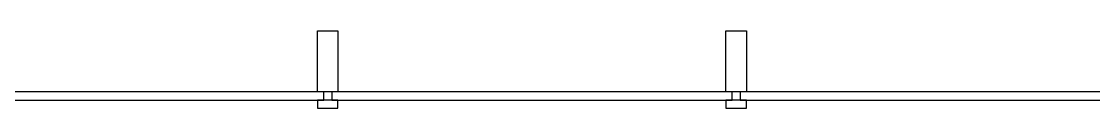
# Model space of a CAD drawing. Header units: centimetres. Extents: x 26200 to 113000, y -600 to 9300.
# Drawn here: x 88265.9 to 88528.4, y 1497.6 to 1516.6 of the extents above; entities that cross this region are included whole.
import ezdxf

# ---------------------------------------------------------------- set-up
doc = ezdxf.new("R2010")
doc.units = ezdxf.units.CM
doc.layers.add('A-GLAZ-FRME', color=8, linetype='Continuous')
doc.layers.add('A-GLAZ-FULL', color=8, linetype='Continuous')

msp = doc.modelspace()

# ---------------------------------------------------------------- linework, layer by layer
at = {"layer": 'A-GLAZ-FRME'}
for points in [[(88343.36, 1501.59), (88338.36, 1501.59), (88338.36, 1516.59), (88343.36, 1516.59)], [(88443.36, 1501.59), (88438.36, 1501.59), (88438.36, 1516.59), (88443.36, 1516.59)], [(88338.36, 1497.59), (88343.36, 1497.59), (88343.36, 1499.59), (88338.36, 1499.59)], [(88438.36, 1497.59), (88443.36, 1497.59), (88443.36, 1499.59), (88438.36, 1499.59)]]:
    msp.add_lwpolyline(points, close=True, dxfattribs=at)
at = {"layer": 'A-GLAZ-FULL'}
for points in [[(88241.86, 1499.59), (88339.86, 1499.59), (88339.86, 1501.59), (88241.86, 1501.59)], [(88341.86, 1499.59), (88439.86, 1499.59), (88439.86, 1501.59), (88341.86, 1501.59)], [(88441.86, 1499.59), (88539.86, 1499.59), (88539.86, 1501.59), (88441.86, 1501.59)]]:
    msp.add_lwpolyline(points, close=True, dxfattribs=at)

doc.saveas('drawing.dxf')
